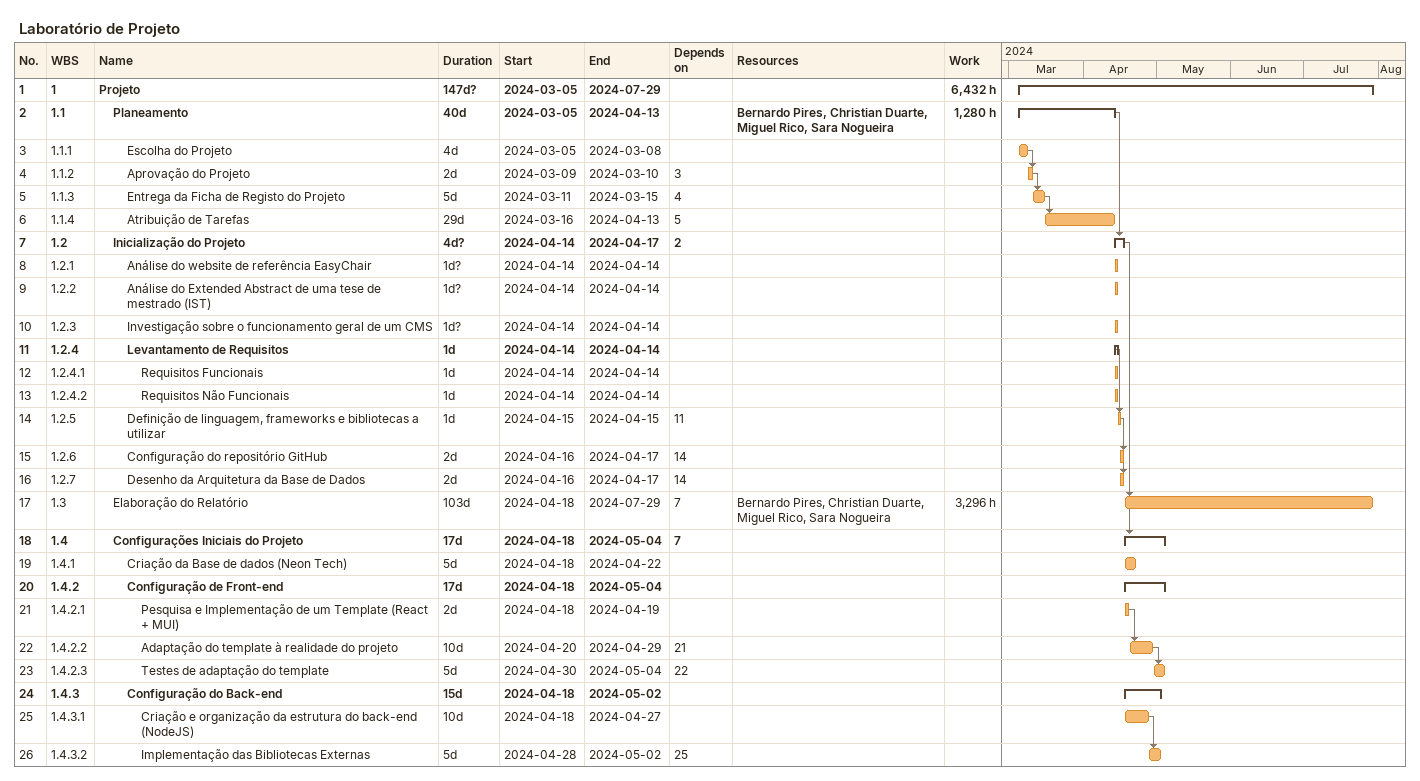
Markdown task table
Laboratório de Projeto

| ID | WBS | Task | Duration | Start | Finish | Predecessors | Resources | Work (h) |
|---|---|---|---|---|---|---|---|---|
| 1 | 1 | **Projeto** | 147d? | 2024-03-05 | 2024-07-29 |  |  | 6432 |
| 2 | 1.1 | **Planeamento** | 40d | 2024-03-05 | 2024-04-13 |  | Bernardo Pires, Christian Duarte, Miguel Rico, Sara Nogueira | 1280 |
| 3 | 1.1.1 | Escolha do Projeto | 4d | 2024-03-05 | 2024-03-08 |  |  |  |
| 4 | 1.1.2 | Aprovação do Projeto | 2d | 2024-03-09 | 2024-03-10 | 3 |  |  |
| 5 | 1.1.3 | Entrega da Ficha de Registo do Projeto | 5d | 2024-03-11 | 2024-03-15 | 4 |  |  |
| 6 | 1.1.4 | Atribuição de Tarefas | 29d | 2024-03-16 | 2024-04-13 | 5 |  |  |
| 7 | 1.2 | **Inicialização do Projeto** | 4d? | 2024-04-14 | 2024-04-17 | 2 |  |  |
| 8 | 1.2.1 | Análise do website de referência EasyChair | 1d? | 2024-04-14 | 2024-04-14 |  |  |  |
| 9 | 1.2.2 | Análise do Extended Abstract de uma tese de mestrado (IST) | 1d? | 2024-04-14 | 2024-04-14 |  |  |  |
| 10 | 1.2.3 | Investigação sobre o funcionamento geral de um CMS | 1d? | 2024-04-14 | 2024-04-14 |  |  |  |
| 11 | 1.2.4 | **Levantamento de Requisitos** | 1d | 2024-04-14 | 2024-04-14 |  |  |  |
| 12 | 1.2.4.1 | Requisitos Funcionais | 1d | 2024-04-14 | 2024-04-14 |  |  |  |
| 13 | 1.2.4.2 | Requisitos Não Funcionais | 1d | 2024-04-14 | 2024-04-14 |  |  |  |
| 14 | 1.2.5 | Definição de linguagem, frameworks e bibliotecas a utilizar | 1d | 2024-04-15 | 2024-04-15 | 11 |  |  |
| 15 | 1.2.6 | Configuração do repositório GitHub | 2d | 2024-04-16 | 2024-04-17 | 14 |  |  |
| 16 | 1.2.7 | Desenho da Arquitetura da Base de Dados | 2d | 2024-04-16 | 2024-04-17 | 14 |  |  |
| 17 | 1.3 | Elaboração do Relatório | 103d | 2024-04-18 | 2024-07-29 | 7 | Bernardo Pires, Christian Duarte, Miguel Rico, Sara Nogueira | 3296 |
| 18 | 1.4 | **Configurações Iniciais do Projeto** | 17d | 2024-04-18 | 2024-05-04 | 7 |  |  |
| 19 | 1.4.1 | Criação da Base de dados (Neon Tech) | 5d | 2024-04-18 | 2024-04-22 |  |  |  |
| 20 | 1.4.2 | **Configuração de Front-end** | 17d | 2024-04-18 | 2024-05-04 |  |  |  |
| 21 | 1.4.2.1 | Pesquisa e Implementação de um Template (React + MUI) | 2d | 2024-04-18 | 2024-04-19 |  |  |  |
| 22 | 1.4.2.2 | Adaptação do template à realidade do projeto | 10d | 2024-04-20 | 2024-04-29 | 21 |  |  |
| 23 | 1.4.2.3 | Testes de adaptação do template | 5d | 2024-04-30 | 2024-05-04 | 22 |  |  |
| 24 | 1.4.3 | **Configuração do Back-end** | 15d | 2024-04-18 | 2024-05-02 |  |  |  |
| 25 | 1.4.3.1 | Criação e organização da estrutura do back-end (NodeJS) | 10d | 2024-04-18 | 2024-04-27 |  |  |  |
| 26 | 1.4.3.2 | Implementação das Bibliotecas Externas | 5d | 2024-04-28 | 2024-05-02 | 25 |  |  |
